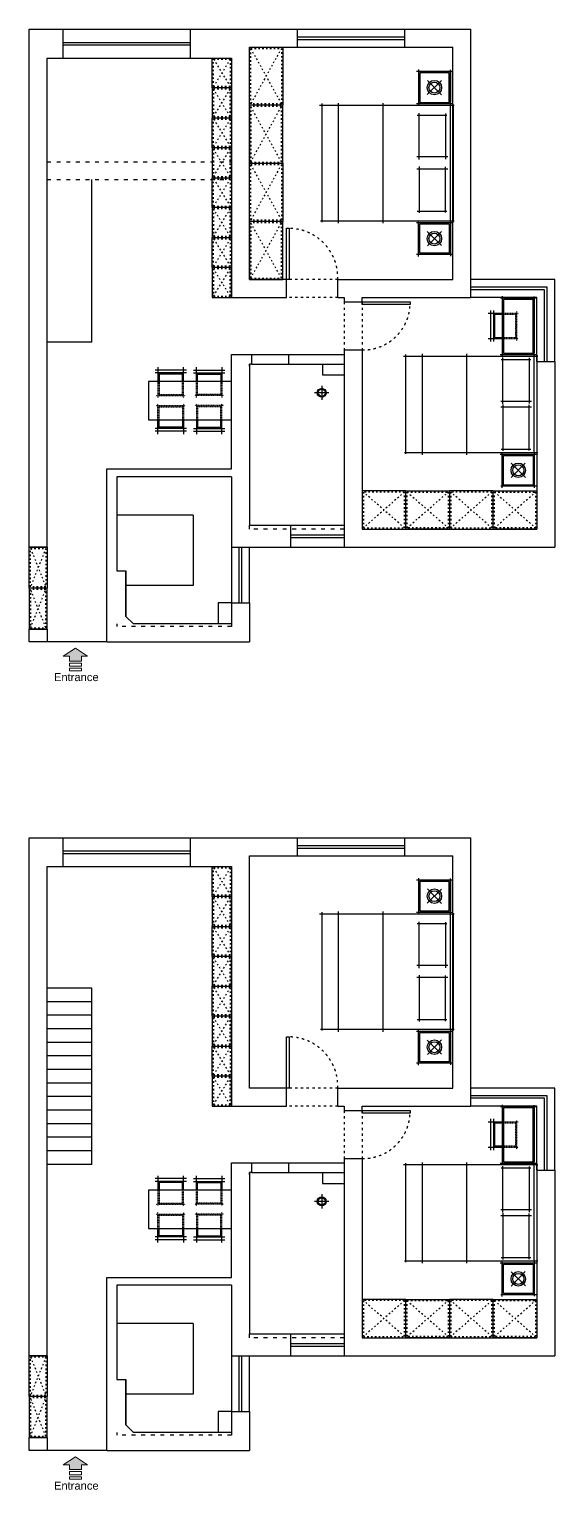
# Model space of a CAD drawing. Header units: millimetres. Extents: x -58733 to 427521, y -235734 to 553534.
# Drawn here: x 105207 to 113417, y 329062 to 351878 of the extents above; entities that cross this region are included whole.
import ezdxf

# ---------------------------------------------------------------- set-up
doc = ezdxf.new("R2010")
doc.units = ezdxf.units.MM
doc.linetypes.add('ACAD_ISO03W100', pattern=[30, 12, -18])
for name, color, linetype in [('00-墙体', 7, 'Continuous'), ('02-活动家具', 1, 'Continuous'), ('目录文字', 8, 'Continuous')]:
    doc.layers.add(name, color=color, linetype=linetype)
doc.layers.add('0－图框', color=8, linetype='Continuous', lineweight=0)
doc.layers.add('P－墙体', color=255, linetype='Continuous', lineweight=15)
doc.styles.get("Standard").update_dxf_attribs({"font": 'simsun.ttc'})

# ---------------------------------------------------------------- blocks, each defined once
blk = doc.blocks.new('A$C79D64CA1')
at = {"layer": '0－图框'}
blk.add_hatch(color=6, dxfattribs=at).paths.add_polyline_path([(378, 227), (284, 227), (284, 151), (95, 151), (95, 227), (0, 227), (189, 353)])
at = {"layer": '0－图框', "color": 6}
for p, q in [((189, 353), (0, 227)), ((378, 227), (189, 353)), ((95, 227), (0, 227)), ((378, 227), (284, 227))]:
    blk.add_line(p, q, dxfattribs=at)
blk.add_lwpolyline([(95, 227), (95, 151), (284, 151), (284, 227)], dxfattribs=at)
for points in [[(284, 120), (95, 120), (95, 69), (284, 69)], [(284, 38), (95, 38), (95, 0), (284, 0)]]:
    blk.add_lwpolyline(points, close=True, dxfattribs=at)
blk = doc.blocks.new('gsdfgfsdg')
at = {"layer": '0－图框', "color": 7, "xscale": -1, "rotation": 270}
blk.add_blockref('A$C79D64CA1', (-31077, -43831), dxfattribs=at)
at = {"layer": '0－图框', "color": 7, "insert": (-31178, -43656), "char_height": 125, "width": 1449.58, "attachment_point": 5, "rotation": 270}
blk.add_mtext('{\\fArial|b0|i0|c0|p32;Entrance}', dxfattribs=at)
blk = doc.blocks.new('zw$957C')
for p, q in [((31, 2080), (31, 1516)), ((531, 1513), (531, 2068)), ((545, 2086), (2381, 2086)), ((560, 2102), (560, 0)), ((2360, 16), (2360, 2102)), ((2388, 1513), (2388, 2068)), ((2888, 2080), (2888, 1516)), ((553, 2045), (4, 2045)), ((31, 2045), (507, 2045)), ((531, 2045), (54, 2045)), ((2368, 2045), (550, 2045)), ((2366, 2045), (2914, 2045)), ((2388, 2045), (2864, 2045)), ((2888, 2045), (2412, 2045)), ((0, 1545), (552, 1545)), ((2919, 1545), (2367, 1545)), ((531, 36), (2377, 36)), ((545, 36), (2381, 36))]:
    blk.add_line(p, q)
at = {"color": 251}
for p, q in [((511, 2025), (51, 2025)), ((51, 2025), (51, 1565)), ((393, 1904), (167, 1687)), ((390, 1683), (170, 1907)), ((511, 1565), (511, 2025)), ((686, 1966), (1397, 1966)), ((709, 1526), (709, 1990)), ((1364, 2003), (1364, 1520)), ((2231, 1966), (1520, 1966)), ((1553, 2003), (1553, 1520)), ((2208, 1526), (2208, 1990)), ((2408, 1565), (2408, 2025)), ((2408, 2025), (2868, 2025)), ((2526, 1904), (2752, 1687)), ((2529, 1683), (2748, 1907)), ((2868, 2025), (2868, 1565)), ((51, 1565), (511, 1565)), ((1403, 1556), (681, 1556)), ((1514, 1556), (2236, 1556)), ((2868, 1565), (2408, 1565)), ((521, 987), (2398, 987)), ((521, 292), (2398, 292))]:
    blk.add_line(p, q, dxfattribs=at)
for centre, radius in [((280, 1795), 113), ((280, 1795), 85.8), ((2639, 1795), 113), ((2639, 1795), 85.8)]:
    blk.add_circle(centre, radius, dxfattribs=at)
blk = doc.blocks.new('A$C50B2114E')
for p, q in [((2374, 2067), (837, 2067)), ((2387, 2067), (841, 2067)), ((858, 2087), (858, 0)), ((2358, 1), (2358, 2102)), ((305, 557), (854, 557)), ((328, 25), (328, 580)), ((328, 557), (804, 557)), ((828, 557), (352, 557)), ((828, 592), (828, 28)), ((3299, 557), (2367, 557)), ((2388, 589), (2388, 35)), ((3268, 23), (3268, 586)), ((858, 57), (306, 57)), ((2374, 17), (837, 17)), ((851, 57), (2369, 57)), ((2366, 57), (3294, 57)), ((2388, 57), (3244, 57)), ((3268, 57), (2412, 57))]:
    blk.add_line(p, q)
at = {"color": 251}
for p, q in [((2398, 1811), (821, 1811)), ((2398, 1115), (821, 1115)), ((348, 77), (348, 537)), ((348, 537), (808, 537)), ((808, 537), (808, 77)), ((1604, 547), (883, 547)), ((910, 577), (910, 112)), ((1565, 100), (1565, 582)), ((1616, 547), (2338, 547)), ((1655, 100), (1655, 582)), ((2310, 577), (2310, 112)), ((2408, 537), (2408, 77)), ((3248, 537), (2408, 537)), ((3248, 77), (3248, 537)), ((465, 416), (691, 199)), ((468, 196), (688, 419)), ((808, 77), (348, 77)), ((888, 136), (1599, 136)), ((2333, 136), (1621, 136)), ((2408, 77), (3248, 77))]:
    blk.add_line(p, q, dxfattribs=at)
for radius in [113, 85.8]:
    blk.add_circle((578, 307), radius, dxfattribs=at)
blk = doc.blocks.new('A$C2EBB641D')
for p, q in [((267, 733), (267, 0)), ((333, 733), (333, 0)), ((533, 667), (200, 667)), ((200, 67), (533, 67))]:
    blk.add_line(p, q)
at = {"color": 250, "linetype": 'ACAD_ISO03W100', "ltscale": 0.1}
for p, q in [((867, 27), (867, 707)), ((907, 667), (533, 667)), ((853, 640), (533, 640)), ((840, 80), (840, 653)), ((533, 93), (853, 93)), ((533, 67), (907, 67))]:
    blk.add_line(p, q, dxfattribs=at)
at = {"color": 251}
for p, q in [((533, 640), (347, 640)), ((360, 653), (360, 80)), ((347, 93), (533, 93))]:
    blk.add_line(p, q, dxfattribs=at)

msp = doc.modelspace()

# ---------------------------------------------------------------- linework, layer by layer
for p, q in [((105206.8, 343788.3), (105206.8, 351878.3)), ((105206.8, 351878.3), (105736.8, 351878.3)), ((105736.8, 351428.3), (105736.8, 351878.3)), ((107726.8, 351428.3), (107726.8, 351878.3)), ((107726.8, 351878.3), (109396.8, 351878.3)), ((109396.8, 351598.3), (109396.8, 351878.3)), ((111076.8, 351878.3), (112106.8, 351878.3)), ((111076.8, 351598.3), (111076.8, 351878.3)), ((112106.8, 347688.3), (112106.8, 351878.3)), ((108646.8, 351598.3), (109396.8, 351598.3)), ((108646.8, 347968.3), (108646.8, 351598.3)), ((111076.8, 351598.3), (111826.8, 351598.3)), ((111826.8, 347968.3), (111826.8, 351598.3)), ((105486.8, 343788.3), (105486.8, 351428.3)), ((105486.8, 351428.3), (105736.8, 351428.3)), ((107726.8, 351428.3), (108366.8, 351428.3)), ((108366.8, 351428.3), (108366.8, 347688.3)), ((106186.8, 346988.3), (106186.8, 349528.3)), ((109226.8, 347968.3), (108646.8, 347968.3)), ((109226.8, 347688.3), (109226.8, 347968.3)), ((110026.8, 347688.3), (110026.8, 347968.3)), ((110026.8, 347968.3), (111826.8, 347968.3)), ((108366.8, 347688.3), (109226.8, 347688.3)), ((110026.8, 347688.3), (110126.8, 347688.3)), ((110126.8, 347688.3), (110126.8, 347618.3)), ((110126.8, 347618.3), (110406.8, 347618.3)), ((110406.8, 347618.3), (110406.8, 347688.3)), ((110406.8, 347688.3), (112106.8, 347688.3)), ((110126.8, 346868.3), (110126.8, 346798.3)), ((110126.8, 346868.3), (110406.8, 346868.3)), ((110406.8, 346868.3), (110406.8, 344068.3)), ((108366.8, 345008.3), (108366.8, 346798.3)), ((108366.8, 346798.3), (108676.8, 346798.3)), ((108676.8, 346648.3), (108646.8, 346648.3)), ((108646.8, 346648.3), (108646.8, 344128.3)), ((108646.8, 346615.9), (108646.8, 346648.3)), ((108676.8, 346798.3), (108676.8, 346648.3)), ((109256.8, 346798.3), (109256.8, 346648.3)), ((109256.8, 346798.3), (110126.8, 346798.3)), ((109256.8, 346648.3), (110126.8, 346648.3)), ((109786.8, 346648.3), (109786.8, 346478.3)), ((110126.8, 346798.3), (110126.8, 343788.3)), ((113136.8, 346688.3), (113136.8, 344068.3)), ((113136.8, 346688.3), (113416.8, 346688.3)), ((113416.8, 346688.3), (113416.8, 343788.3)), ((109786.8, 346478.3), (110126.8, 346478.3)), ((106416.8, 342308.3), (106416.8, 345008.3)), ((106416.8, 345008.3), (108366.8, 345008.3)), ((106576.8, 344888.3), (106576.8, 343415.9)), ((108366.8, 344888.3), (106576.8, 344888.3)), ((108366.8, 344888.3), (108366.8, 343788.3)), ((108646.8, 344128.3), (109286.8, 344128.3)), ((109286.8, 344128.3), (109286.8, 343788.3)), ((110406.8, 344068.3), (113136.8, 344068.3)), ((105486.8, 343788.3), (105206.8, 343788.3)), ((108366.8, 343788.3), (109286.8, 343788.3)), ((110126.8, 343788.3), (113416.8, 343788.3)), ((106576.8, 343415.9), (106716.8, 343415.9)), ((106716.8, 343415.9), (106716.8, 342705.9)), ((106716.8, 342705.9), (106716.8, 343415.9)), ((106716.8, 342705.9), (106834.4, 342588.3)), ((108156.8, 342918.3), (108156.8, 342588.3)), ((108366.8, 342918.3), (108156.8, 342918.3)), ((108366.8, 342918.3), (108366.8, 342588.3)), ((108366.8, 342918.3), (108646.8, 342918.3)), ((108646.8, 342918.3), (108646.8, 342308.3)), ((105206.8, 342308.3), (105206.8, 342508.3)), ((105486.8, 342508.3), (105206.8, 342508.3)), ((105486.8, 342508.3), (105486.8, 342308.3)), ((108366.8, 342588.3), (106834.4, 342588.3)), ((108366.8, 342588.3), (106834.4, 342588.3)), ((105486.8, 342308.3), (105206.8, 342308.3)), ((106416.8, 342308.3), (108646.8, 342308.3)), ((105206.8, 331157.3), (105206.8, 339247.3)), ((105206.8, 339247.3), (105736.8, 339247.3)), ((105736.8, 338797.3), (105736.8, 339247.3)), ((107726.8, 338797.3), (107726.8, 339247.3)), ((107726.8, 339247.3), (109396.8, 339247.3)), ((109396.8, 338967.3), (109396.8, 339247.3)), ((111076.8, 339247.3), (112106.8, 339247.3)), ((111076.8, 338967.3), (111076.8, 339247.3)), ((112106.8, 335057.3), (112106.8, 339247.3)), ((108646.8, 338967.3), (109396.8, 338967.3)), ((108646.8, 335337.3), (108646.8, 338967.3)), ((111076.8, 338967.3), (111826.8, 338967.3)), ((111826.8, 335337.3), (111826.8, 338967.3)), ((105486.8, 331157.3), (105486.8, 338797.3)), ((105486.8, 338797.3), (105736.8, 338797.3)), ((107726.8, 338797.3), (108366.8, 338797.3)), ((108366.8, 338797.3), (108366.8, 335057.3)), ((109226.8, 335337.3), (108646.8, 335337.3)), ((109226.8, 335057.3), (109226.8, 335337.3)), ((110026.8, 335057.3), (110026.8, 335337.3)), ((110026.8, 335337.3), (111826.8, 335337.3)), ((108366.8, 335057.3), (109226.8, 335057.3)), ((110026.8, 335057.3), (110126.8, 335057.3)), ((110126.8, 335057.3), (110126.8, 334987.3)), ((110126.8, 334987.3), (110406.8, 334987.3)), ((110406.8, 334987.3), (110406.8, 335057.3)), ((110406.8, 335057.3), (112106.8, 335057.3)), ((108366.8, 332377.3), (108366.8, 334167.3)), ((108366.8, 334167.3), (108676.8, 334167.3)), ((108676.8, 334167.3), (108676.8, 334017.3)), ((109256.8, 334167.3), (109256.8, 334017.3)), ((109256.8, 334167.3), (110126.8, 334167.3)), ((110126.8, 334237.3), (110126.8, 334167.3)), ((110126.8, 334237.3), (110406.8, 334237.3)), ((110126.8, 334167.3), (110126.8, 331157.3)), ((110406.8, 334237.3), (110406.8, 331437.3)), ((113136.8, 334057.3), (113136.8, 331437.3)), ((113136.8, 334057.3), (113416.8, 334057.3)), ((113416.8, 334057.3), (113416.8, 331157.3)), ((108676.8, 334017.3), (108646.8, 334017.3)), ((108646.8, 334017.3), (108646.8, 331497.3)), ((108646.8, 333984.8), (108646.8, 334017.3)), ((109256.8, 334017.3), (110126.8, 334017.3)), ((109786.8, 334017.3), (109786.8, 333847.3)), ((109786.8, 333847.3), (110126.8, 333847.3)), ((106416.8, 329677.3), (106416.8, 332377.3)), ((106416.8, 332377.3), (108366.8, 332377.3)), ((106576.8, 332257.3), (106576.8, 330784.8)), ((108366.8, 332257.3), (106576.8, 332257.3)), ((108366.8, 332257.3), (108366.8, 331157.3)), ((108646.8, 331497.3), (109286.8, 331497.3)), ((109286.8, 331497.3), (109286.8, 331157.3)), ((110406.8, 331437.3), (113136.8, 331437.3)), ((105486.8, 331157.3), (105206.8, 331157.3)), ((108366.8, 331157.3), (109286.8, 331157.3)), ((110126.8, 331157.3), (113416.8, 331157.3)), ((106576.8, 330784.8), (106716.8, 330784.8)), ((106716.8, 330784.8), (106716.8, 330074.8)), ((106716.8, 330074.8), (106716.8, 330784.8)), ((108156.8, 330287.3), (108156.8, 329957.3)), ((108366.8, 330287.3), (108156.8, 330287.3)), ((108366.8, 330287.3), (108366.8, 329957.3)), ((108366.8, 330287.3), (108646.8, 330287.3)), ((108646.8, 330287.3), (108646.8, 329677.3)), ((106716.8, 330074.8), (106834.4, 329957.3)), ((108366.8, 329957.3), (106834.4, 329957.3)), ((108366.8, 329957.3), (106834.4, 329957.3)), ((105206.8, 329677.3), (105206.8, 329877.3)), ((105486.8, 329877.3), (105206.8, 329877.3)), ((105486.8, 329877.3), (105486.8, 329677.3)), ((105486.8, 329677.3), (105206.8, 329677.3)), ((106416.8, 329677.3), (108646.8, 329677.3))]:
    msp.add_line(p, q)
at = {"color": 12}
for p, q in [((105736.8, 351878.3), (107726.8, 351878.3)), ((109396.8, 351878.3), (111076.8, 351878.3)), ((109396.8, 351598.3), (111076.8, 351598.3)), ((105736.8, 351428.3), (107726.8, 351428.3)), ((107766.8, 344288.3), (106576.8, 344288.3)), ((107766.8, 344288.3), (107766.8, 343188.3)), ((109286.8, 344128.3), (110126.8, 344128.3)), ((108366.8, 343788.3), (108366.8, 342918.3)), ((108646.8, 342918.3), (108646.8, 343788.3)), ((109286.8, 343788.3), (110126.8, 343788.3)), ((107766.8, 343188.3), (106716.8, 343188.3)), ((105736.8, 339247.3), (107726.8, 339247.3)), ((109396.8, 339247.3), (111076.8, 339247.3)), ((109396.8, 338967.3), (111076.8, 338967.3)), ((105736.8, 338797.3), (107726.8, 338797.3)), ((107766.8, 331657.3), (106576.8, 331657.3)), ((107766.8, 331657.3), (107766.8, 330557.3)), ((109286.8, 331497.3), (110126.8, 331497.3)), ((108366.8, 331157.3), (108366.8, 330287.3)), ((108646.8, 330287.3), (108646.8, 331157.3)), ((109286.8, 331157.3), (110126.8, 331157.3)), ((107766.8, 330557.3), (106716.8, 330557.3))]:
    msp.add_line(p, q, dxfattribs=at)
at = {"color": 1}
for p, q in [((106186.8, 346988.3), (105486.8, 346988.3)), ((106186.8, 336897.3), (105486.8, 336897.3)), ((106186.8, 334145.6), (106186.8, 336897.3)), ((106186.8, 336685.6), (105486.8, 336685.6)), ((106186.8, 336473.9), (105486.8, 336473.9)), ((106186.8, 336262.3), (105486.8, 336262.3)), ((106186.8, 336050.6), (105486.8, 336050.6)), ((106186.8, 335838.9), (105486.8, 335838.9)), ((106186.8, 335627.3), (105486.8, 335627.3)), ((106186.8, 335415.6), (105486.8, 335415.6)), ((106186.8, 335203.9), (105486.8, 335203.9)), ((106186.8, 334992.3), (105486.8, 334992.3)), ((106186.8, 334780.6), (105486.8, 334780.6)), ((106186.8, 334568.9), (105486.8, 334568.9)), ((106186.8, 334357.3), (105486.8, 334357.3)), ((106186.8, 334145.6), (105486.8, 334145.6))]:
    msp.add_line(p, q, dxfattribs=at)
at = {"color": 251}
for p, q in [((108676.8, 346798.3), (109256.8, 346798.3)), ((108676.8, 346648.3), (109256.8, 346648.3)), ((106416.8, 342308.3), (105486.8, 342308.3)), ((108676.8, 334167.3), (109256.8, 334167.3)), ((108676.8, 334017.3), (109256.8, 334017.3)), ((106416.8, 329677.3), (105486.8, 329677.3))]:
    msp.add_line(p, q, dxfattribs=at)
at = {"color": 12}
for points in [[(113416.8, 346688.3), (113416.8, 347968.3), (112106.8, 347968.3)], [(113136.8, 346688.3), (113136.8, 347688.3), (112106.8, 347688.3)], [(113416.8, 334057.3), (113416.8, 335337.3), (112106.8, 335337.3)], [(113136.8, 334057.3), (113136.8, 335057.3), (112106.8, 335057.3)]]:
    msp.add_lwpolyline(points, dxfattribs=at)
at = {"layer": '00-墙体', "color": 42}
for p, q in [((105736.8, 351673.3), (107726.8, 351673.3)), ((105736.8, 351633.3), (107726.8, 351633.3)), ((109396.8, 351758.3), (111076.8, 351758.3)), ((109396.8, 351718.3), (111076.8, 351718.3)), ((109286.8, 343978.3), (110126.8, 343978.3)), ((109286.8, 343938.3), (110126.8, 343938.3)), ((108486.8, 342918.3), (108486.8, 343788.3)), ((108526.8, 342918.3), (108526.8, 343788.3)), ((109396.8, 339127.3), (111076.8, 339127.3)), ((109396.8, 339087.3), (111076.8, 339087.3)), ((105736.8, 339042.3), (107726.8, 339042.3)), ((105736.8, 339002.3), (107726.8, 339002.3)), ((109286.8, 331347.3), (110126.8, 331347.3)), ((109286.8, 331307.3), (110126.8, 331307.3)), ((108486.8, 330287.3), (108486.8, 331157.3)), ((108526.8, 330287.3), (108526.8, 331157.3))]:
    msp.add_line(p, q, dxfattribs=at)
at = {"layer": '00-墙体', "color": 8, "linetype": 'ACAD_ISO03W100', "ltscale": 5}
for p, q in [((105486.8, 349808.3), (108366.8, 349808.3)), ((105486.8, 349528.3), (108366.8, 349528.3)), ((108646.8, 344068.3), (108646.8, 344128.3)), ((110126.8, 344068.3), (108646.8, 344068.3)), ((106576.8, 342588.3), (106576.8, 342548.3)), ((108366.8, 342548.3), (106576.8, 342548.3)), ((108366.8, 342588.3), (108366.8, 342548.3)), ((108646.8, 331437.3), (108646.8, 331497.3)), ((110126.8, 331437.3), (108646.8, 331437.3)), ((106576.8, 329957.3), (106576.8, 329917.3)), ((108366.8, 329957.3), (108366.8, 329917.3)), ((108366.8, 329917.3), (106576.8, 329917.3))]:
    msp.add_line(p, q, dxfattribs=at)
at = {"layer": '00-墙体', "color": 42}
for points in [[(113296.8, 346688.3), (113296.8, 347848.3), (112106.8, 347848.3)], [(113256.8, 346688.3), (113256.8, 347808.3), (112106.8, 347808.3)], [(113296.8, 334057.3), (113296.8, 335217.3), (112106.8, 335217.3)], [(113256.8, 334057.3), (113256.8, 335177.3), (112106.8, 335177.3)]]:
    msp.add_lwpolyline(points, dxfattribs=at)
at = {"layer": '02-活动家具', "color": 251, "linetype": 'ACAD_ISO03W100', "ltscale": 2}
for p, q in [((108086.8, 351408.3), (108346.8, 350980.8)), ((108346.8, 351408.3), (108086.8, 350980.8)), ((108666.8, 351578.3), (109146.8, 350710.8)), ((109146.8, 351578.3), (108666.8, 350710.8)), ((108086.8, 350513.3), (108346.8, 350940.8)), ((108346.8, 350513.3), (108086.8, 350940.8)), ((108086.8, 350473.3), (108346.8, 350045.8)), ((108346.8, 350473.3), (108086.8, 350045.8)), ((108666.8, 349803.3), (109146.8, 350670.8)), ((109146.8, 349803.3), (108666.8, 350670.8)), ((108086.8, 349578.3), (108346.8, 350005.8)), ((108346.8, 349578.3), (108086.8, 350005.8)), ((108666.8, 349763.3), (109146.8, 348895.8)), ((109146.8, 349763.3), (108666.8, 348895.8)), ((108086.8, 349538.3), (108346.8, 349110.8)), ((108346.8, 349538.3), (108086.8, 349110.8)), ((108086.8, 348643.3), (108346.8, 349070.8)), ((108346.8, 348643.3), (108086.8, 349070.8)), ((108666.8, 347988.3), (109146.8, 348855.8)), ((109146.8, 347988.3), (108666.8, 348855.8)), ((108086.8, 348603.3), (108346.8, 348175.8)), ((108346.8, 348603.3), (108086.8, 348175.8)), ((108086.8, 347708.3), (108346.8, 348135.8)), ((108346.8, 347708.3), (108086.8, 348135.8)), ((111069.3, 344088.3), (110426.8, 344648.3)), ((111069.3, 344648.3), (110426.8, 344088.3)), ((111109.3, 344088.3), (111751.8, 344648.3)), ((111109.3, 344648.3), (111751.8, 344088.3)), ((112434.3, 344088.3), (111791.8, 344648.3)), ((112434.3, 344648.3), (111791.8, 344088.3)), ((112474.3, 344088.3), (113116.8, 344648.3)), ((112474.3, 344648.3), (113116.8, 344088.3)), ((105226.8, 343768.3), (105466.8, 343168.3)), ((105466.8, 343768.3), (105226.8, 343168.3)), ((105226.8, 342528.3), (105466.8, 343128.3)), ((105466.8, 342528.3), (105226.8, 343128.3)), ((108086.8, 338777.3), (108346.8, 338349.8)), ((108346.8, 338777.3), (108086.8, 338349.8)), ((108086.8, 337882.3), (108346.8, 338309.8)), ((108346.8, 337882.3), (108086.8, 338309.8)), ((108086.8, 337842.3), (108346.8, 337414.8)), ((108346.8, 337842.3), (108086.8, 337414.8)), ((108086.8, 336947.3), (108346.8, 337374.8)), ((108346.8, 336947.3), (108086.8, 337374.8)), ((108086.8, 336907.3), (108346.8, 336479.8)), ((108346.8, 336907.3), (108086.8, 336479.8)), ((108086.8, 336012.3), (108346.8, 336439.8)), ((108346.8, 336012.3), (108086.8, 336439.8)), ((108086.8, 335972.3), (108346.8, 335544.8)), ((108346.8, 335972.3), (108086.8, 335544.8)), ((108086.8, 335077.3), (108346.8, 335504.8)), ((108346.8, 335077.3), (108086.8, 335504.8)), ((111069.3, 331457.3), (110426.8, 332017.3)), ((111069.3, 332017.3), (110426.8, 331457.3)), ((111109.3, 331457.3), (111751.8, 332017.3)), ((111109.3, 332017.3), (111751.8, 331457.3)), ((112434.3, 331457.3), (111791.8, 332017.3)), ((112434.3, 332017.3), (111791.8, 331457.3)), ((112474.3, 331457.3), (113116.8, 332017.3)), ((112474.3, 332017.3), (113116.8, 331457.3)), ((105226.8, 331137.3), (105466.8, 330537.3)), ((105466.8, 331137.3), (105226.8, 330537.3)), ((105226.8, 329897.3), (105466.8, 330497.3)), ((105466.8, 329897.3), (105226.8, 330497.3))]:
    msp.add_line(p, q, dxfattribs=at)
at = {"layer": '02-活动家具', "color": 8, "linetype": 'ACAD_ISO03W100', "ltscale": 3}
for p, q in [((110026.8, 347968.3), (109226.8, 347968.3)), ((110026.8, 347688.3), (109226.8, 347688.3)), ((110126.8, 347618.3), (110126.8, 346868.3)), ((110406.8, 347618.3), (110406.8, 346868.3)), ((110026.8, 335337.3), (109226.8, 335337.3)), ((110026.8, 335057.3), (109226.8, 335057.3)), ((110126.8, 334987.3), (110126.8, 334237.3)), ((110406.8, 334987.3), (110406.8, 334237.3))]:
    msp.add_line(p, q, dxfattribs=at)
at = {"layer": '02-活动家具'}
for points in [[(109166.8, 350690.8), (108646.8, 350690.8), (108646.8, 351598.3), (109166.8, 351598.3)], [(108366.8, 350960.8), (108066.8, 350960.8), (108066.8, 351428.3), (108366.8, 351428.3)], [(108366.8, 350960.8), (108066.8, 350960.8), (108066.8, 350493.3), (108366.8, 350493.3)], [(109166.8, 350690.8), (108646.8, 350690.8), (108646.8, 349783.3), (109166.8, 349783.3)], [(108366.8, 350025.8), (108066.8, 350025.8), (108066.8, 350493.3), (108366.8, 350493.3)], [(108366.8, 350025.8), (108066.8, 350025.8), (108066.8, 349558.3), (108366.8, 349558.3)], [(109166.8, 348875.8), (108646.8, 348875.8), (108646.8, 349783.3), (109166.8, 349783.3)], [(108366.8, 349090.8), (108066.8, 349090.8), (108066.8, 349558.3), (108366.8, 349558.3)], [(108366.8, 349090.8), (108066.8, 349090.8), (108066.8, 348623.3), (108366.8, 348623.3)], [(109166.8, 348875.8), (108646.8, 348875.8), (108646.8, 347968.3), (109166.8, 347968.3)], [(109226.8, 347968.3), (109226.8, 348768.3), (109266.8, 348768.3), (109266.8, 347968.3)], [(108366.8, 348155.8), (108066.8, 348155.8), (108066.8, 348623.3), (108366.8, 348623.3)], [(108366.8, 348155.8), (108066.8, 348155.8), (108066.8, 347688.3), (108366.8, 347688.3)], [(110406.8, 347618.3), (111156.8, 347618.3), (111156.8, 347578.3), (110406.8, 347578.3)], [(107068.6, 345776.2), (108366.8, 345776.2), (108366.8, 346376.2), (107068.6, 346376.2)], [(110406.8, 344668.3), (110406.8, 344068.3), (111089.3, 344068.3), (111089.3, 344668.3)], [(111771.8, 344668.3), (111771.8, 344068.3), (111089.3, 344068.3), (111089.3, 344668.3)], [(111771.8, 344668.3), (111771.8, 344068.3), (112454.3, 344068.3), (112454.3, 344668.3)], [(113136.8, 344668.3), (113136.8, 344068.3), (112454.3, 344068.3), (112454.3, 344668.3)], [(105486.8, 343148.3), (105206.8, 343148.3), (105206.8, 343788.3), (105486.8, 343788.3)], [(105486.8, 343148.3), (105206.8, 343148.3), (105206.8, 342508.3), (105486.8, 342508.3)], [(108366.8, 338329.8), (108066.8, 338329.8), (108066.8, 338797.3), (108366.8, 338797.3)], [(108366.8, 338329.8), (108066.8, 338329.8), (108066.8, 337862.3), (108366.8, 337862.3)], [(108366.8, 337394.8), (108066.8, 337394.8), (108066.8, 337862.3), (108366.8, 337862.3)], [(108366.8, 337394.8), (108066.8, 337394.8), (108066.8, 336927.3), (108366.8, 336927.3)], [(108366.8, 336459.8), (108066.8, 336459.8), (108066.8, 336927.3), (108366.8, 336927.3)], [(108366.8, 336459.8), (108066.8, 336459.8), (108066.8, 335992.3), (108366.8, 335992.3)], [(109226.8, 335337.3), (109226.8, 336137.3), (109266.8, 336137.3), (109266.8, 335337.3)], [(108366.8, 335524.8), (108066.8, 335524.8), (108066.8, 335992.3), (108366.8, 335992.3)], [(108366.8, 335524.8), (108066.8, 335524.8), (108066.8, 335057.3), (108366.8, 335057.3)], [(110406.8, 334987.3), (111156.8, 334987.3), (111156.8, 334947.3), (110406.8, 334947.3)], [(107068.6, 333145.2), (108366.8, 333145.2), (108366.8, 333745.2), (107068.6, 333745.2)], [(110406.8, 332037.3), (110406.8, 331437.3), (111089.3, 331437.3), (111089.3, 332037.3)], [(111771.8, 332037.3), (111771.8, 331437.3), (111089.3, 331437.3), (111089.3, 332037.3)], [(111771.8, 332037.3), (111771.8, 331437.3), (112454.3, 331437.3), (112454.3, 332037.3)], [(113136.8, 332037.3), (113136.8, 331437.3), (112454.3, 331437.3), (112454.3, 332037.3)], [(105486.8, 330517.3), (105206.8, 330517.3), (105206.8, 331157.3), (105486.8, 331157.3)], [(105486.8, 330517.3), (105206.8, 330517.3), (105206.8, 329877.3), (105486.8, 329877.3)]]:
    msp.add_lwpolyline(points, close=True, dxfattribs=at)
at = {"layer": '02-活动家具', "color": 251, "linetype": 'ACAD_ISO03W100', "ltscale": 2}
for points in [[(108346.8, 350980.8), (108086.8, 350980.8), (108086.8, 351408.3), (108346.8, 351408.3)], [(109146.8, 350710.8), (108666.8, 350710.8), (108666.8, 351578.3), (109146.8, 351578.3)], [(108346.8, 350940.8), (108086.8, 350940.8), (108086.8, 350513.3), (108346.8, 350513.3)], [(108346.8, 350045.8), (108086.8, 350045.8), (108086.8, 350473.3), (108346.8, 350473.3)], [(109146.8, 350670.8), (108666.8, 350670.8), (108666.8, 349803.3), (109146.8, 349803.3)], [(108346.8, 350005.8), (108086.8, 350005.8), (108086.8, 349578.3), (108346.8, 349578.3)], [(109146.8, 348895.8), (108666.8, 348895.8), (108666.8, 349763.3), (109146.8, 349763.3)], [(108346.8, 349110.8), (108086.8, 349110.8), (108086.8, 349538.3), (108346.8, 349538.3)], [(108346.8, 349070.8), (108086.8, 349070.8), (108086.8, 348643.3), (108346.8, 348643.3)], [(109146.8, 348855.8), (108666.8, 348855.8), (108666.8, 347988.3), (109146.8, 347988.3)], [(108346.8, 348175.8), (108086.8, 348175.8), (108086.8, 348603.3), (108346.8, 348603.3)], [(108346.8, 348135.8), (108086.8, 348135.8), (108086.8, 347708.3), (108346.8, 347708.3)], [(110426.8, 344648.3), (110426.8, 344088.3), (111069.3, 344088.3), (111069.3, 344648.3)], [(111751.8, 344648.3), (111751.8, 344088.3), (111109.3, 344088.3), (111109.3, 344648.3)], [(111791.8, 344648.3), (111791.8, 344088.3), (112434.3, 344088.3), (112434.3, 344648.3)], [(113116.8, 344648.3), (113116.8, 344088.3), (112474.3, 344088.3), (112474.3, 344648.3)], [(105466.8, 343168.3), (105226.8, 343168.3), (105226.8, 343768.3), (105466.8, 343768.3)], [(105466.8, 343128.3), (105226.8, 343128.3), (105226.8, 342528.3), (105466.8, 342528.3)], [(108346.8, 338349.8), (108086.8, 338349.8), (108086.8, 338777.3), (108346.8, 338777.3)], [(108346.8, 338309.8), (108086.8, 338309.8), (108086.8, 337882.3), (108346.8, 337882.3)], [(108346.8, 337414.8), (108086.8, 337414.8), (108086.8, 337842.3), (108346.8, 337842.3)], [(108346.8, 337374.8), (108086.8, 337374.8), (108086.8, 336947.3), (108346.8, 336947.3)], [(108346.8, 336479.8), (108086.8, 336479.8), (108086.8, 336907.3), (108346.8, 336907.3)], [(108346.8, 336439.8), (108086.8, 336439.8), (108086.8, 336012.3), (108346.8, 336012.3)], [(108346.8, 335544.8), (108086.8, 335544.8), (108086.8, 335972.3), (108346.8, 335972.3)], [(108346.8, 335504.8), (108086.8, 335504.8), (108086.8, 335077.3), (108346.8, 335077.3)], [(110426.8, 332017.3), (110426.8, 331457.3), (111069.3, 331457.3), (111069.3, 332017.3)], [(111751.8, 332017.3), (111751.8, 331457.3), (111109.3, 331457.3), (111109.3, 332017.3)], [(111791.8, 332017.3), (111791.8, 331457.3), (112434.3, 331457.3), (112434.3, 332017.3)], [(113116.8, 332017.3), (113116.8, 331457.3), (112474.3, 331457.3), (112474.3, 332017.3)], [(105466.8, 330537.3), (105226.8, 330537.3), (105226.8, 331137.3), (105466.8, 331137.3)], [(105466.8, 330497.3), (105226.8, 330497.3), (105226.8, 329897.3), (105466.8, 329897.3)]]:
    msp.add_lwpolyline(points, close=True, dxfattribs=at)
at = {"layer": '02-活动家具', "color": 8, "linetype": 'ACAD_ISO03W100', "ltscale": 3}
for centre, radius, start, end in [((109256.8, 347997.8), 770.6, 357.80597, 89.25642), ((110423.1, 347602.3), 734.1, 268.73095, 358.13034), ((109256.8, 335366.8), 770.6, 357.80597, 89.25642), ((110423.1, 334971.2), 734.1, 268.73095, 358.13034)]:
    msp.add_arc(centre, radius, start, end, dxfattribs=at)
at = {"layer": '目录文字'}
for p, q in [((109887.8, 346198.3), (109665.8, 346198.3)), ((109776.8, 346309.3), (109776.8, 346087.3)), ((109776.8, 333678.3), (109776.8, 333456.3)), ((109887.8, 333567.3), (109665.8, 333567.3))]:
    msp.add_line(p, q, dxfattribs=at)
for centre in [(109776.8, 346198.3), (109776.8, 333567.3)]:
    msp.add_circle(centre, 70.2, dxfattribs=at)
for centre in [(109776.8, 346198.3), (109776.8, 333567.3)]:
    msp.add_ellipse(centre, major_axis=(55.5, 0), ratio=1, start_param=-0.0000045, end_param=6.2831808, dxfattribs=at)

# ---------------------------------------------------------------- block references
at = {"layer": '02-活动家具'}
for name, p, rotation in [('zw$957C', (109741.3, 351246.4), 270), ('A$C50B2114E', (113153.7, 344410), 90), ('zw$957C', (109741.3, 338615.3), 270), ('A$C50B2114E', (113153.7, 331779), 90)]:
    msp.add_blockref(name, p, dxfattribs=dict(at, rotation=rotation))
at = {"layer": '02-活动家具', "yscale": 0.6666666666669698}
for p, xscale, zscale, rotation in [((112240.8, 347486.5), -0.6666666666669698, 0.6666666666666666, 179.9999999999999), ((107173.3, 346731.8), 0.6666666666669698, 0.6666666666669698, 270.0000000000003), ((108262.2, 346731.8), -0.6666666666669698, 0.6666666666669698, 89.99999999999959), ((107173.3, 345420.7), -0.6666666666669698, 0.6666666666669698, 269.9999999999997), ((108262.2, 345420.7), 0.6666666666669698, 0.6666666666669698, 90.00000000000031), ((112240.8, 334855.5), -0.6666666666669698, 0.6666666666666666, 179.9999999999999), ((107173.3, 334100.7), 0.6666666666669698, 0.6666666666669698, 270.0000000000003), ((108262.2, 334100.7), -0.6666666666669698, 0.6666666666669698, 89.9999999999996), ((107173.3, 332789.6), -0.6666666666669698, 0.6666666666669698, 269.9999999999997), ((108262.2, 332789.6), 0.6666666666669698, 0.6666666666669698, 90.00000000000031)]:
    msp.add_blockref('A$C2EBB641D', p, dxfattribs=dict(at, xscale=xscale, zscale=zscale, rotation=rotation))
at = {"layer": 'P－墙体', "rotation": 90}
for p in [(62286.6, 372934.4), (62286.6, 360303.4)]:
    msp.add_blockref('gsdfgfsdg', p, dxfattribs=at)

doc.saveas('drawing.dxf')
